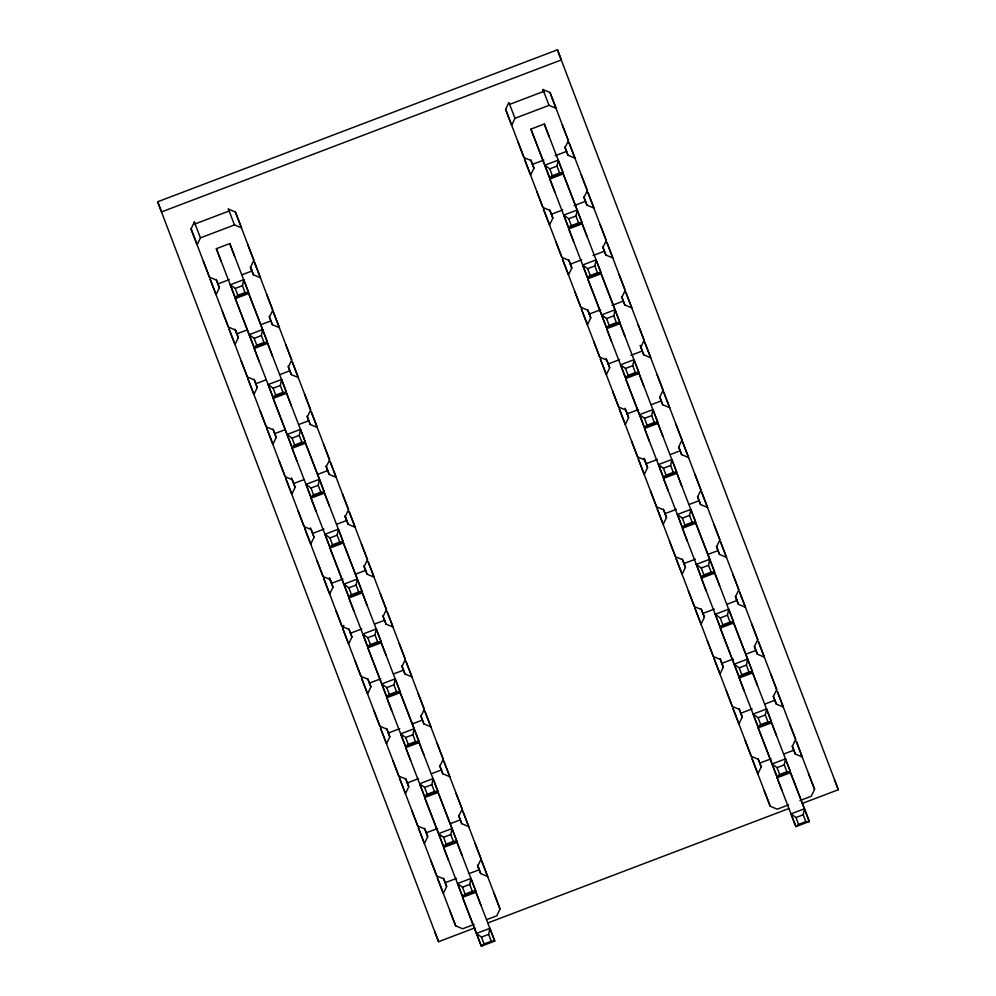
<?xml version="1.0" encoding="UTF-8"?>
<svg xmlns="http://www.w3.org/2000/svg" width="996" height="996" viewBox="0 0 996 996"><rect width="100%" height="100%" fill="white"/><g stroke="black" fill="none" stroke-linecap="round" stroke-linejoin="round"><path stroke-width="1.49" d="M221.199 261.45L216.356 248.676L229.777 243.584L248.552 292.438L245.066 292.575L242.451 285.69L243.696 279.677L230.288 284.769L235.131 297.543L248.552 292.438L243.696 279.677M248.714 293.484L267.488 342.338L264.002 342.462L261.388 335.59L262.633 329.564L248.714 293.484L235.293 298.576L254.067 347.442L267.488 342.338L262.633 329.564L249.224 334.668L235.293 298.576M259.084 361.249L254.241 348.476L267.65 343.371L286.425 392.237L282.939 392.362L280.337 385.489L281.582 379.464L268.161 384.568L273.004 397.329L286.425 392.237L281.582 379.464M300.518 429.363L305.361 442.137L301.875 442.261L299.273 435.389L300.518 429.363L287.097 434.468L273.178 398.375L286.587 393.271L305.361 442.137L291.953 447.229L273.178 398.375M305.523 443.17L324.298 492.024L310.889 497.129L306.033 484.355L319.455 479.263L324.298 492.024L320.824 492.161L318.21 485.289L319.455 479.263L305.523 443.17L292.114 448.275L296.957 461.036M315.894 510.936L311.051 498.162L324.472 493.07L343.234 541.924L339.76 542.061L337.146 535.176L338.391 529.162L324.982 534.254L329.825 547.028L343.234 541.924L338.391 529.162M343.408 542.957L362.183 591.823L358.697 591.948L356.082 585.075L357.327 579.05L343.408 542.957L329.987 548.061L348.762 596.928L362.183 591.823L357.327 579.05L343.919 584.154L329.987 548.061M353.779 610.735L348.924 597.961L362.345 592.857L381.119 641.723L377.633 641.847L375.031 634.975L376.276 628.949L362.855 634.054L367.698 646.815L381.119 641.723L376.276 628.949M395.213 678.849L400.056 691.61L396.57 691.747L393.968 684.875L395.213 678.849L381.792 683.953L367.873 647.861L381.281 642.756L400.056 691.61L386.647 696.714L367.873 647.861M400.218 692.656L418.992 741.51L405.584 746.614L400.728 733.84L414.149 728.748L418.992 741.51L415.519 741.647L412.904 734.762L414.149 728.748L400.218 692.656L386.809 697.748L391.652 710.522M558.246 160.095L563.089 172.868L559.615 172.993L557.001 166.12L558.246 160.095L544.837 165.199L530.905 129.107L544.326 124.002L563.089 172.868L549.68 177.96L530.905 129.107M410.589 760.421L405.745 747.647L419.167 742.555L437.929 791.409L434.455 791.534L431.841 784.661L433.086 778.635L419.677 783.74L424.52 796.514L437.929 791.409L433.086 778.635M563.263 173.902L582.038 222.768L568.616 227.86L563.773 215.099L577.182 209.994L582.038 222.768L578.552 222.892L575.937 216.02L577.182 209.994L563.263 173.902L549.842 179.006L554.685 191.767M438.103 792.443L456.878 841.309L453.392 841.433L450.777 834.561L452.022 828.535L438.103 792.443L424.682 797.547L443.457 846.401L456.878 841.309L452.022 828.535L438.614 833.64L424.682 797.547M573.634 241.667L568.778 228.893L582.199 223.801L600.974 272.655L597.488 272.792L594.873 265.907L596.118 259.894L582.71 264.986L587.553 277.76L600.974 272.655L596.118 259.894M448.474 860.208L443.618 847.447L457.04 842.342L475.814 891.208L472.328 891.333L469.726 884.46L470.971 878.435L457.55 883.539L462.393 896.3L475.814 891.208L470.971 878.435M601.136 273.701L619.91 322.555L616.424 322.679L613.822 315.807L615.067 309.781L601.136 273.701L587.727 278.793L606.489 327.659L619.91 322.555L615.067 309.781L601.646 314.885L587.727 278.793M489.908 928.334L494.751 941.096L491.265 941.232L488.663 934.36L489.908 928.334L476.486 933.426L462.567 897.346L475.976 892.242L494.751 941.096L481.329 946.2L462.567 897.346M611.507 341.466L606.664 328.692L620.072 323.588L638.847 372.454L635.361 372.579L632.759 365.706L634.004 359.68L620.583 364.785L625.438 377.546L638.847 372.454L634.004 359.68M652.94 409.58L657.783 422.354L654.31 422.478L651.695 415.606L652.94 409.58L639.519 414.685L625.6 378.592L639.009 373.488L657.783 422.354L644.375 427.446L625.6 378.592M649.38 441.253L644.537 428.492L657.958 423.387L676.72 472.241L673.246 472.378L670.632 465.505L671.877 459.48L658.468 464.572L663.311 477.345L676.72 472.241L671.877 459.48M668.328 491.153L663.473 478.379L676.894 473.287L695.669 522.141L692.183 522.278L689.568 515.393L690.813 509.379L677.405 514.471L682.248 527.245L695.669 522.141L690.813 509.379M695.831 523.186L714.605 572.04L701.184 577.145L696.341 564.371L709.762 559.266L714.605 572.04L711.119 572.165L708.517 565.292L709.762 559.266L695.831 523.186L682.409 528.278L687.265 541.052M706.201 590.952L701.358 578.178L714.767 573.074L733.542 621.94L730.056 622.064L727.453 615.192L728.698 609.166L715.277 614.271L720.12 627.032L733.542 621.94L728.698 609.166M733.703 622.973L752.478 671.827L749.004 671.964L746.39 665.091L747.635 659.066L733.703 622.973L720.295 628.078L725.138 640.839L739.069 676.931L752.478 671.827L747.635 659.066L734.214 664.17L720.295 628.078M744.074 690.738L739.231 677.965L752.652 672.873L771.414 721.727L767.941 721.863L765.326 714.979L766.571 708.965L753.163 714.057L758.006 726.831L771.414 721.727L766.571 708.965M785.508 758.852L790.363 771.626L786.877 771.751L784.263 764.878L785.508 758.852L772.099 763.957L758.168 727.864L771.589 722.772L790.363 771.626L776.942 776.731L758.168 727.864M790.525 772.659L809.3 821.526L795.879 826.618L791.036 813.857L804.457 808.752L809.3 821.526L805.814 821.65L803.212 814.778L804.457 808.752L790.525 772.659L777.104 777.764L781.96 790.538M191.045 228.918L194.332 222.046L200.445 237.87L197.146 244.742L191.045 228.918L209.459 277.162L216.481 280.113L219.381 287.769L216.095 294.642L209.982 278.818L228.395 327.049L235.417 330L238.318 337.669L235.031 344.541L228.918 328.705L247.332 376.949L254.354 379.899L257.267 387.569L253.968 394.441L247.855 378.605L266.268 426.848L273.29 429.799L276.203 437.456L272.904 444.328L266.804 428.504L285.205 476.748L292.226 479.699L295.14 487.355L291.84 494.228L285.74 478.404L304.141 526.647L311.175 529.586L314.076 537.255L310.777 544.127L304.676 528.291L323.09 576.535L330.112 579.485L333.013 587.154L329.726 594.027L323.613 578.19L342.026 626.434L349.048 629.385L351.962 637.042L348.662 643.914L342.549 628.09L343.869 625.339M229.466 211.911L228.395 209.098L235.417 212.048L253.831 260.292L250.531 267.165L253.445 274.821L260.466 277.772L254.354 261.948L272.767 310.179L269.468 317.064L272.381 324.721L279.403 327.672L273.29 311.835L291.704 360.079L288.404 366.951L291.318 374.62L298.339 377.571L292.239 361.735L310.64 409.979L307.353 416.851L310.254 424.508L317.276 427.458L311.175 411.634L329.589 459.878L326.29 466.75L329.19 474.407L336.225 477.358L330.112 461.534L348.525 509.778L345.226 516.65L348.139 524.307L355.161 527.258L349.048 511.421L367.462 559.665L364.163 566.537L367.076 574.206L374.098 577.157L367.985 561.321L386.398 609.564L383.099 616.437L386.012 624.106L393.034 627.044L386.934 611.22L405.335 659.464L402.048 666.336L404.949 673.993L411.971 676.944L405.87 661.12L424.271 709.364L420.984 716.236L423.885 723.893L430.919 726.843L424.806 711.02L443.22 759.251L439.921 766.136L442.834 773.792L449.856 776.743L443.743 760.907L462.156 809.15L458.857 816.023L461.771 823.692L468.792 826.643L462.679 810.806L481.093 859.05L477.794 865.922L480.707 873.579L487.729 876.53L481.616 860.706L500.029 908.95L496.743 915.822L486.807 919.594M505.595 109.336L508.881 102.464L514.994 118.3L511.695 125.172L505.595 109.336L523.996 157.58L531.017 160.53L533.931 168.187L530.631 175.059L524.531 159.236L542.945 207.479L549.966 210.43L552.867 218.087L549.58 224.959L543.467 209.135L561.881 257.379L568.903 260.329L571.804 267.986L568.517 274.859L562.404 259.035L580.817 307.266L587.839 310.217L590.753 317.886L587.453 324.758L581.34 308.922L599.754 357.166L606.776 360.116L609.689 367.785L606.39 374.658L600.289 358.821L618.69 407.065L625.712 410.016L628.625 417.673L625.326 424.545L619.226 408.721L637.627 456.965L644.661 459.915L647.562 467.572L644.263 474.445L638.162 458.621L656.576 506.864L663.597 509.815L666.498 517.472L663.212 524.344L657.099 508.508L675.512 556.752L682.534 559.702L685.447 567.371L682.148 574.244L676.035 558.407L694.449 606.651L701.47 609.602L704.384 617.259L701.084 624.131L694.971 608.307L713.385 656.551L720.407 659.501L723.32 667.158L720.021 674.031L713.92 658.207L732.321 706.45L739.356 709.401L742.257 717.058L738.957 723.93L732.857 708.106L751.27 756.338L758.292 759.288L761.193 766.957L757.906 773.83L751.793 757.993L770.207 806.237L777.229 809.188L788.583 804.88M544.003 92.342L542.945 89.516L549.966 92.466L568.38 140.71L565.081 147.582L567.981 155.252L575.016 158.19L568.903 142.366L587.316 190.609L584.017 197.482L586.93 205.139L593.952 208.089L587.839 192.265L606.253 240.509L602.954 247.382L605.867 255.038L612.889 257.989L606.776 242.165L625.189 290.409L621.89 297.281L624.803 304.938L631.825 307.889L625.725 292.052L644.126 340.296L640.839 347.168L643.74 354.837L650.762 357.788L644.661 341.952L663.075 390.195L659.775 397.068L662.676 404.725L669.71 407.675L663.597 391.851L682.011 440.095L678.712 446.967L681.625 454.624L688.647 457.575L682.534 441.751L700.947 489.995L697.648 496.867L700.562 504.524L707.583 507.474L701.47 491.651L719.884 539.882L716.585 546.754L719.498 554.423L726.52 557.374L720.419 541.538L738.82 589.781L735.534 596.654L738.434 604.323L745.456 607.261L739.356 591.437L757.757 639.681L754.47 646.553L757.371 654.21L764.405 657.161L758.292 641.337L776.706 689.581L773.406 696.453L776.32 704.11L783.342 707.06L777.229 691.236L795.642 739.48L792.343 746.353L795.256 754.009L802.278 756.96L796.165 741.124L814.579 789.367L811.279 796.24L799.937 800.56M354.85 660.497L360.963 676.334L367.985 679.284L370.898 686.941L367.599 693.814L361.486 677.99L379.899 726.233L386.921 729.184L389.834 736.841L386.535 743.713L380.435 727.889L398.836 776.121L405.87 779.071L408.771 786.74L405.472 793.613L399.371 777.776L417.785 826.02L424.806 828.971L427.707 836.64L424.421 843.512L418.308 827.676L436.721 875.92L443.743 878.87L446.656 886.527L443.357 893.4L437.244 877.576L455.658 925.819L462.679 928.77L474.034 924.45M245.066 292.575L237.845 295.314L235.131 297.543L216.356 248.676M256.781 345.214L254.067 347.442L249.224 334.668L254.167 338.341L256.781 345.214L264.002 342.462M282.939 392.362L275.718 395.113L273.004 397.329L254.241 348.476M552.382 175.744L549.68 177.96L544.837 165.199L549.78 168.859L552.382 175.744L559.615 172.993M294.654 445.013L291.953 447.229L287.097 434.468L292.052 438.128L294.654 445.013L301.875 442.261M578.552 222.892L571.331 225.631L568.616 227.86L549.842 179.006M320.824 492.161L313.591 494.9L310.889 497.129L292.114 448.275M597.488 272.792L590.267 275.531L587.553 277.76L568.778 228.893M339.76 542.061L332.54 544.8L329.825 547.028L311.051 498.162M609.203 325.431L606.489 327.659L601.646 314.885L606.589 318.558L609.203 325.431L616.424 322.679M351.476 594.699L348.762 596.928L343.919 584.154L348.861 587.827L351.476 594.699L358.697 591.948M635.361 372.579L628.14 375.33L625.438 377.546L606.664 328.692M377.633 641.847L370.412 644.599L367.698 646.815L348.924 597.961M647.076 425.23L644.375 427.446L639.519 414.685L644.474 418.345L647.076 425.23L654.31 422.478M389.349 694.486L386.647 696.714L381.792 683.953L386.747 687.614L389.349 694.486L396.57 691.747M673.246 472.378L666.025 475.117L663.311 477.345L644.537 428.492M415.519 741.647L408.285 744.385L405.584 746.614L386.809 697.748M692.183 522.278L684.962 525.017L682.248 527.245L663.473 478.379M434.455 791.534L427.234 794.285L424.52 796.514L405.745 747.647M711.119 572.165L703.898 574.916L701.184 577.145L682.409 528.278M446.171 844.185L443.457 846.401L438.614 833.64L443.556 837.312L446.171 844.185L453.392 841.433M730.056 622.064L722.835 624.816L720.12 627.032L701.358 578.178M472.328 891.333L465.107 894.084L462.393 896.3L443.618 847.447M741.771 674.703L739.069 676.931L734.214 664.17L739.169 667.83L741.771 674.703L749.004 671.964M484.044 943.971L481.329 946.2L476.486 933.426L481.442 937.099L484.044 943.971L491.265 941.232M767.941 721.863L760.72 724.602L758.006 726.831L739.231 677.965M779.656 774.502L776.942 776.731L772.099 763.957L777.042 767.63L779.656 774.502L786.877 771.751M805.814 821.65L798.593 824.402L795.879 826.618L777.104 777.764M157.654 201.777L557.436 49.8L561.346 59.934L161.564 211.911L157.654 201.777L438.564 941.706L474.905 927.886M195.067 223.938L229.13 210.99M509.616 104.368L543.679 91.42M200.445 237.87L234.496 224.922L241.53 227.872L235.417 212.048M514.994 118.3L549.045 105.352L556.067 108.303L549.966 92.466M217.925 283.935L229.279 279.627M242.053 274.772L251.988 270.987L250.37 266.816M532.474 164.365L543.828 160.045M555.183 155.737L566.537 151.417M230.288 284.769L235.23 288.442L242.451 285.69M549.78 168.859L557.001 166.12M246.796 330.062L236.874 333.834L235.255 329.651M260.989 324.659L270.924 320.886M551.411 214.264L562.765 209.944M574.119 205.624L585.474 201.316M254.167 338.341L261.388 335.59M563.773 215.099L568.716 218.759L575.937 216.02M255.81 383.734L265.745 379.962M279.926 374.558L289.861 370.786M570.359 264.152L581.701 259.844M593.056 255.524L604.41 251.204M268.161 384.568L273.103 388.241L280.337 385.489M582.71 264.986L587.652 268.659L594.873 265.907M274.747 433.634L284.682 429.849M298.875 424.458L308.797 420.685M589.296 314.051L600.65 309.731M611.992 305.423L623.347 301.103M292.052 438.128L299.273 435.389M606.589 318.558L613.822 315.807M293.683 483.521L303.618 479.748M317.811 474.357L327.746 470.585M608.232 363.951L619.587 359.631M630.941 355.323L642.283 351.003M306.033 484.355L310.989 488.028L318.21 485.289M620.583 364.785L625.538 368.458L632.759 365.706M312.62 533.42L323.974 529.113M336.748 524.257L346.683 520.472L345.064 516.302M627.169 413.85L638.523 409.53M651.297 404.675L661.232 400.902M324.982 534.254L329.925 537.927L337.146 535.176M644.474 418.345L651.695 415.606M342.91 579L331.568 583.32L329.415 577.742M355.684 574.144L365.619 570.372M646.105 463.738L657.46 459.43M670.233 454.574L680.168 450.802M348.861 587.827L356.082 585.075M658.468 464.572L663.411 468.245L670.632 465.505M350.505 633.219L361.859 628.899M374.62 624.044L384.556 620.271M665.054 513.637L676.396 509.33M689.17 504.474L699.105 500.689M362.855 634.054L367.798 637.714L375.031 634.975M677.405 514.471L682.347 518.144L689.568 515.393M369.441 683.107L380.796 678.799M393.569 673.943L403.492 670.171M683.991 563.537L695.345 559.217M708.106 554.361L718.041 550.589M386.747 687.614L393.968 684.875M696.341 564.371L701.284 568.044L708.517 565.292M388.378 733.006L399.732 728.698M412.506 723.843L422.441 720.058M702.927 613.436L714.281 609.116M727.055 604.261L736.978 600.488L735.372 596.305M400.728 733.84L405.683 737.513L412.904 734.762M715.277 614.271L720.233 617.931L727.453 615.192M407.314 782.906L418.669 778.586M431.442 773.73L441.377 769.958M733.218 659.016L721.863 663.336L720.257 659.153M745.992 654.16L755.927 650.388M419.677 783.74L424.62 787.413L431.841 784.661M739.169 667.83L746.39 665.091M426.263 832.805L437.605 828.485M450.379 823.63L460.314 819.857M740.8 713.223L752.154 708.915M764.928 704.06L774.863 700.275M443.556 837.312L450.777 834.561M753.163 714.057L758.105 717.73L765.326 714.979M445.2 882.705L456.554 878.385M469.315 873.529L479.25 869.757L477.644 865.574M759.749 763.123L771.091 758.803M783.864 753.96L793.8 750.175M457.55 883.539L462.493 887.199L469.726 884.46M777.042 767.63L784.263 764.878M487.99 922.906L788.919 808.515M802.004 803.535L838.346 789.716L557.436 49.8M481.442 937.099L488.663 934.36M791.036 813.857L795.978 817.529L803.212 814.778M834.436 779.594L838.346 789.716M562.267 124.886L568.38 140.71M581.203 174.786L587.316 190.609M600.14 224.673L606.253 240.509M619.089 274.572L625.189 290.409M638.025 324.472L644.126 340.296M656.962 374.372L663.075 390.195M675.898 424.259L682.011 440.095M694.835 474.158L700.947 489.995M713.783 524.058L719.884 539.882M732.72 573.957L738.82 589.781M751.656 623.857L757.757 639.681M770.593 673.744L776.706 689.581M789.529 723.644L795.642 739.48M808.466 773.543L814.579 789.367M542.945 89.516L549.045 105.352M564.757 146.885L567.981 155.252M583.706 196.785L586.93 205.139M602.642 246.684L605.867 255.038M621.579 296.584L624.803 304.938M640.142 345.425L643.74 354.837M659.613 396.719L662.676 404.725M678.55 446.619L681.625 454.624M697.486 496.518L700.562 504.524M716.435 546.406L719.498 554.423M735.745 597.351L738.434 604.323M754.308 646.205L757.371 654.21M773.245 696.104L776.32 704.11M792.181 746.004L795.256 754.009M530.706 159.833L533.931 168.187M549.643 209.733L552.867 218.087M568.579 259.632L571.804 267.986M587.528 309.519L590.753 317.886M606.078 358.373L609.689 367.785M625.027 408.273L628.625 417.673M643.964 458.172L647.562 467.572M663.274 509.118L666.498 517.472M682.223 559.005L685.447 567.371M701.159 608.905L704.384 617.259M720.096 658.804L723.32 667.158M739.032 708.704L742.257 717.058M757.968 758.591L761.193 766.957M517.895 141.756L523.996 157.58M536.832 191.655L542.945 207.479M555.768 241.542L561.881 257.379M574.704 291.442L580.817 307.266M593.641 341.342L599.754 357.166M612.59 391.241L618.69 407.065M631.526 441.128L637.627 456.965M650.463 491.028L656.576 506.864M669.399 540.928L675.512 556.752M688.336 590.827L694.449 606.651M707.285 640.727L713.385 656.551M726.221 690.614L732.321 706.45M745.157 740.514L751.27 756.338M764.094 790.413L770.207 806.237M247.718 244.456L253.831 260.292M266.654 294.355L272.767 310.179M285.603 344.255L291.704 360.079M304.539 394.155L310.64 409.979M323.476 444.042L329.589 459.878M342.412 493.941L348.525 509.778M361.349 543.841L367.462 559.665M380.298 593.74L386.398 609.564M399.234 643.64L405.335 659.464M418.171 693.527L424.271 709.364M437.107 743.427L443.22 759.251M456.044 793.326L462.156 809.15M474.98 843.226L481.093 859.05M493.929 893.113L500.029 908.95M228.395 209.098L234.496 224.922M250.755 267.862L253.445 274.821M269.157 316.367L272.381 324.721M288.093 366.254L291.318 374.62M307.029 416.154L310.254 424.508M325.966 466.053L329.19 474.407M344.915 515.953L348.139 524.307M363.851 565.84L367.076 574.206M382.788 615.74L386.012 624.106M401.724 665.639L404.949 673.993M420.661 715.539L423.885 723.893M439.597 765.438L442.834 773.792M458.546 815.326L461.771 823.692M477.482 865.225L480.707 873.579M216.157 279.415L219.381 287.769M235.093 329.303L238.318 337.669M254.042 379.202L257.267 387.569M272.979 429.102L276.203 437.456M291.542 477.956L295.14 487.355M310.478 527.855L314.076 537.255M329.788 578.788L333.013 587.154M348.737 628.688L351.962 637.042M367.673 678.587L370.898 686.941M386.61 728.487L389.834 736.841M405.546 778.374L408.771 786.74M424.483 828.274L427.707 836.64M443.432 878.173L446.656 886.527M203.346 261.326L209.459 277.162M222.282 311.225L228.395 327.049M241.219 361.125L247.332 376.949M260.155 411.024L266.268 426.848M279.104 460.911L285.205 476.748M298.041 510.811L304.141 526.647M316.977 560.711L323.09 576.535M335.913 610.61L342.026 626.434M373.799 710.397L379.899 726.233M392.735 760.297L398.836 776.121M411.672 810.196L417.785 826.02M430.608 860.096L436.721 875.92M449.545 909.983L455.658 925.819M434.654 931.571L438.564 941.706M544.326 124.002L549.17 136.776M582.199 223.801L587.042 236.562M620.072 323.588L624.928 336.362M639.009 373.488L643.864 386.261M657.958 423.387L662.801 436.161M676.894 473.287L681.737 486.048M714.767 573.074L719.622 585.847M752.652 672.873L757.495 685.634M771.589 722.772L776.432 735.534M568.716 218.759L571.331 225.631M587.652 268.659L590.267 275.531M625.538 368.458L628.14 375.33M663.411 468.245L666.025 475.117M682.347 518.144L684.962 525.017M701.284 568.044L703.898 574.916M720.233 617.931L722.835 624.816M758.105 717.73L760.72 724.602M795.978 817.529L798.593 824.402M644.325 459.281L645.396 462.094M229.777 243.584L234.62 256.346M267.65 343.371L272.493 356.145M286.587 393.271L291.442 406.044M324.472 493.07L329.315 505.831M362.345 592.857L367.188 605.63M381.281 642.756L386.137 655.53M419.167 742.555L424.01 755.317M457.04 842.342L461.883 855.116M475.976 892.242L480.819 905.015M235.23 288.442L237.845 295.314M273.103 388.241L275.718 395.113M310.989 488.028L313.591 494.9M329.925 537.927L332.54 544.8M367.798 637.714L370.412 644.599M405.683 737.513L408.285 744.385M424.62 787.413L427.234 794.285M462.493 887.199L465.107 894.084M194.332 222.046L195.403 224.859M342.549 628.09L360.963 676.334"/></g></svg>
